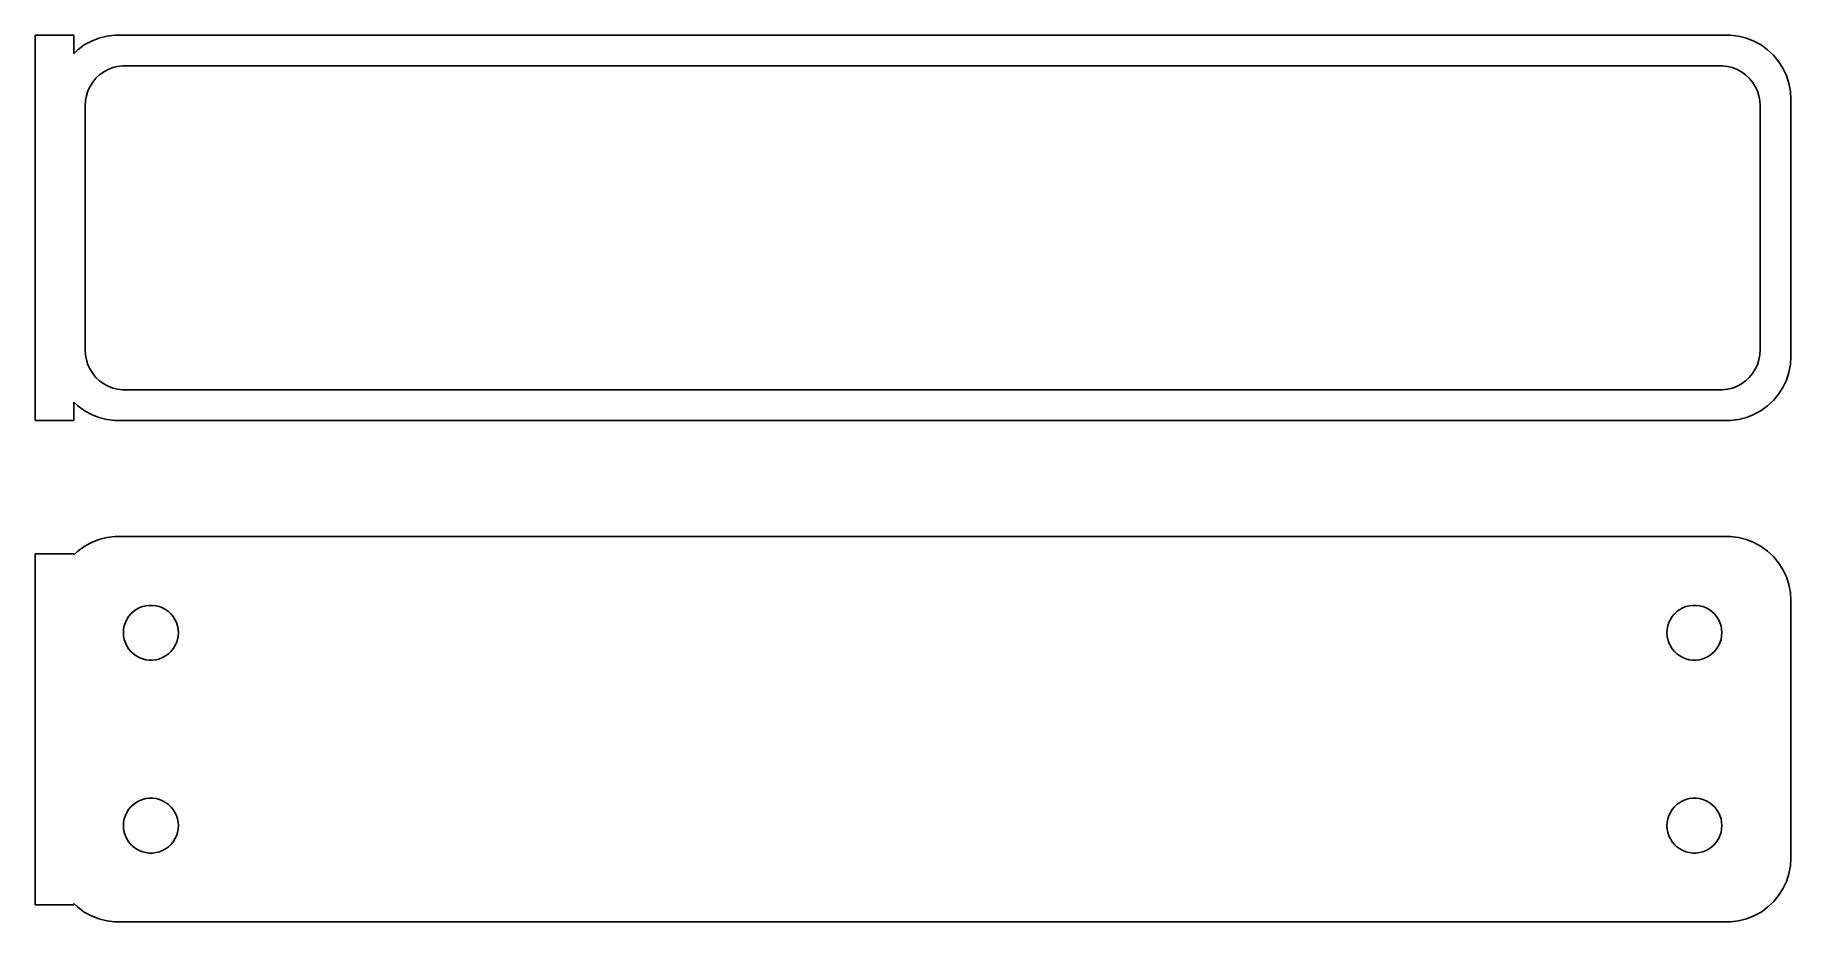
# Model space of a CAD drawing. Header units: metres. Extents: x -69 to 68, y 63 to 132.
import ezdxf

# ---------------------------------------------------------------- set-up
doc = ezdxf.new("R2010")
doc.units = ezdxf.units.M

msp = doc.modelspace()

# ---------------------------------------------------------------- linework, layer by layer
for p, q in [((-66, 131.979), (-69, 131.979)), ((-69, 131.979), (-69, 102.021)), ((-66, 130.559), (-66, 131.979)), ((-65.1791, 131.222), (-65.6871, 130.853)), ((-64.6289, 131.524), (-65.1791, 131.222)), ((-64.0451, 131.755), (-64.6289, 131.524)), ((-63.4369, 131.911), (-64.0451, 131.755)), ((-62.8139, 131.99), (-63.4369, 131.911)), ((62.8139, 131.99), (-62.8139, 131.99)), ((63.4369, 131.911), (62.8139, 131.99)), ((64.0451, 131.755), (63.4369, 131.911)), ((64.6289, 131.524), (64.0451, 131.755)), ((65.1791, 131.222), (64.6289, 131.524)), ((65.6871, 130.853), (65.1791, 131.222)), ((-65.6871, 130.853), (-66, 130.559)), ((66.1448, 130.423), (65.6871, 130.853)), ((66.5451, 129.939), (66.1448, 130.423)), ((66.8815, 129.409), (66.5451, 129.939)), ((-64.7279, 128), (-64.5184, 128.33)), ((-64.5184, 128.33), (-64.2692, 128.631)), ((-64.2692, 128.631), (-63.9842, 128.899)), ((-63.9842, 128.899), (-63.668, 129.128)), ((-63.668, 129.128), (-63.3254, 129.317)), ((-63.3254, 129.317), (-62.9619, 129.461)), ((-62.9619, 129.461), (-62.5833, 129.558)), ((-62.5833, 129.558), (-62.1954, 129.607)), ((-62.1954, 129.607), (62.1954, 129.607)), ((62.1954, 129.607), (62.5833, 129.558)), ((62.5833, 129.558), (62.9619, 129.461)), ((62.9619, 129.461), (63.3254, 129.317)), ((63.3254, 129.317), (63.668, 129.128)), ((63.668, 129.128), (63.9842, 128.899)), ((63.9842, 128.899), (64.2692, 128.631)), ((64.2692, 128.631), (64.5184, 128.33)), ((64.5184, 128.33), (64.7279, 128)), ((67.1489, 128.841), (66.8815, 129.409)), ((67.3429, 128.243), (67.1489, 128.841)), ((-65.0884, 126.89), (-65.0151, 127.274)), ((-65.0151, 127.274), (-64.8943, 127.646)), ((-64.8943, 127.646), (-64.7279, 128)), ((64.7279, 128), (64.8943, 127.646)), ((64.8943, 127.646), (65.0151, 127.274)), ((65.0151, 127.274), (65.0884, 126.89)), ((67.4606, 127.627), (67.3429, 128.243)), ((67.5, 127), (67.4606, 127.627)), ((67.5, 107), (67.5, 127)), ((-65.1129, 126.5), (-65.0884, 126.89)), ((-65.1129, 107.5), (-65.1129, 126.5)), ((65.0884, 126.89), (65.1129, 126.5)), ((65.1129, 126.5), (65.1129, 107.5)), ((-65.0884, 107.11), (-65.1129, 107.5)), ((-65.0151, 106.726), (-65.0884, 107.11)), ((-64.8943, 106.354), (-65.0151, 106.726)), ((65.0151, 106.726), (64.8943, 106.354)), ((65.0884, 107.11), (65.0151, 106.726)), ((65.1129, 107.5), (65.0884, 107.11)), ((67.4606, 106.373), (67.5, 107)), ((-64.7279, 106), (-64.8943, 106.354)), ((-64.5184, 105.67), (-64.7279, 106)), ((-64.2692, 105.369), (-64.5184, 105.67)), ((-63.9842, 105.101), (-64.2692, 105.369)), ((64.2692, 105.369), (63.9842, 105.101)), ((64.5184, 105.67), (64.2692, 105.369)), ((64.7279, 106), (64.5184, 105.67)), ((64.8943, 106.354), (64.7279, 106)), ((66.8815, 104.591), (67.1489, 105.159)), ((67.1489, 105.159), (67.3429, 105.757)), ((67.3429, 105.757), (67.4606, 106.373)), ((-63.668, 104.872), (-63.9842, 105.101)), ((-63.3254, 104.683), (-63.668, 104.872)), ((-62.9619, 104.539), (-63.3254, 104.683)), ((-62.5833, 104.442), (-62.9619, 104.539)), ((-62.1954, 104.393), (-62.5833, 104.442)), ((62.1954, 104.393), (-62.1954, 104.393)), ((62.5833, 104.442), (62.1954, 104.393)), ((62.9619, 104.539), (62.5833, 104.442)), ((63.3254, 104.683), (62.9619, 104.539)), ((63.668, 104.872), (63.3254, 104.683)), ((63.9842, 105.101), (63.668, 104.872)), ((66.1448, 103.577), (66.5451, 104.061)), ((66.5451, 104.061), (66.8815, 104.591)), ((-66, 102.021), (-66, 103.441)), ((-66, 103.441), (-65.6871, 103.147)), ((-65.6871, 103.147), (-65.1791, 102.778)), ((-65.1791, 102.778), (-64.6289, 102.476)), ((-64.6289, 102.476), (-64.0451, 102.245)), ((64.0451, 102.245), (64.6289, 102.476)), ((64.6289, 102.476), (65.1791, 102.778)), ((65.1791, 102.778), (65.6871, 103.147)), ((65.6871, 103.147), (66.1448, 103.577)), ((-69, 102.021), (-66, 102.021)), ((-64.0451, 102.245), (-63.4369, 102.089)), ((-63.4369, 102.089), (-62.8139, 102.01)), ((-62.8139, 102.01), (62.8139, 102.01)), ((62.8139, 102.01), (63.4369, 102.089)), ((63.4369, 102.089), (64.0451, 102.245)), ((-63.4369, 92.9114), (-64.0451, 92.7553)), ((-62.8139, 92.9901), (-63.4369, 92.9114)), ((62.8139, 92.9901), (-62.8139, 92.9901)), ((63.4369, 92.9114), (62.8139, 92.9901)), ((64.0451, 92.7553), (63.4369, 92.9114)), ((-66, 91.6526), (-69, 91.6526)), ((-69, 91.6526), (-69, 64.3474)), ((-65.6871, 91.8526), (-66, 91.5587)), ((-66, 91.5587), (-66, 91.6526)), ((-65.1791, 92.2216), (-65.6871, 91.8526)), ((-64.6289, 92.5241), (-65.1791, 92.2216)), ((-64.0451, 92.7553), (-64.6289, 92.5241)), ((64.6289, 92.5241), (64.0451, 92.7553)), ((65.1791, 92.2216), (64.6289, 92.5241)), ((65.6871, 91.8526), (65.1791, 92.2216)), ((66.1448, 91.4227), (65.6871, 91.8526)), ((66.5451, 90.9389), (66.1448, 91.4227)), ((66.8815, 90.4088), (66.5451, 90.9389)), ((67.1489, 89.8406), (66.8815, 90.4088)), ((67.3429, 89.2434), (67.1489, 89.8406)), ((67.4606, 88.6267), (67.3429, 89.2434)), ((-61.1441, 87.3029), (-60.9092, 87.4321)), ((-60.9092, 87.4321), (-60.6598, 87.5308)), ((-60.6598, 87.5308), (-60.4001, 87.5975)), ((-60.4001, 87.5975), (-60.1341, 87.6311)), ((-60.1341, 87.6311), (-59.8659, 87.6311)), ((-59.8659, 87.6311), (-59.5999, 87.5975)), ((-59.5999, 87.5975), (-59.3401, 87.5308)), ((-59.3401, 87.5308), (-59.0908, 87.4321)), ((-59.0908, 87.4321), (-58.8559, 87.3029)), ((58.8559, 87.3029), (59.0908, 87.4321)), ((59.0908, 87.4321), (59.3401, 87.5308)), ((59.3401, 87.5308), (59.5999, 87.5975)), ((59.5999, 87.5975), (59.8659, 87.6311)), ((59.8659, 87.6311), (60.1341, 87.6311)), ((60.1341, 87.6311), (60.4001, 87.5975)), ((60.4001, 87.5975), (60.6598, 87.5308)), ((60.6598, 87.5308), (60.9092, 87.4321)), ((60.9092, 87.4321), (61.1441, 87.3029)), ((67.5, 88), (67.4606, 88.6267)), ((67.5, 68), (67.5, 88)), ((-62.1185, 85.7676), (-62.0682, 86.031)), ((-62.0682, 86.031), (-61.9853, 86.286)), ((-61.9853, 86.286), (-61.8712, 86.5287)), ((-61.8712, 86.5287), (-61.7275, 86.7551)), ((-61.7275, 86.7551), (-61.5565, 86.9617)), ((-61.5565, 86.9617), (-61.3611, 87.1453)), ((-61.3611, 87.1453), (-61.1441, 87.3029)), ((-58.8559, 87.3029), (-58.6389, 87.1453)), ((-58.6389, 87.1453), (-58.4434, 86.9617)), ((-58.4434, 86.9617), (-58.2725, 86.7551)), ((-58.2725, 86.7551), (-58.1288, 86.5287)), ((-58.1288, 86.5287), (-58.0146, 86.286)), ((-58.0146, 86.286), (-57.9318, 86.031)), ((-57.9318, 86.031), (-57.8815, 85.7676)), ((57.8815, 85.7676), (57.9318, 86.031)), ((57.9318, 86.031), (58.0146, 86.286)), ((58.0146, 86.286), (58.1288, 86.5287)), ((58.1288, 86.5287), (58.2725, 86.7551)), ((58.2725, 86.7551), (58.4434, 86.9617)), ((58.4434, 86.9617), (58.6389, 87.1453)), ((58.6389, 87.1453), (58.8559, 87.3029)), ((61.1441, 87.3029), (61.3611, 87.1453)), ((61.3611, 87.1453), (61.5565, 86.9617)), ((61.5565, 86.9617), (61.7275, 86.7551)), ((61.7275, 86.7551), (61.8712, 86.5287)), ((61.8712, 86.5287), (61.9853, 86.286)), ((61.9853, 86.286), (62.0682, 86.031)), ((62.0682, 86.031), (62.1185, 85.7676)), ((-62.1353, 85.5), (-62.1185, 85.7676)), ((-62.1185, 85.2324), (-62.1353, 85.5)), ((-62.0682, 84.969), (-62.1185, 85.2324)), ((-61.9853, 84.7139), (-62.0682, 84.969)), ((-61.8712, 84.4713), (-61.9853, 84.7139)), ((-58.0146, 84.7139), (-58.1288, 84.4713)), ((-57.9318, 84.969), (-58.0146, 84.7139)), ((-57.8815, 85.2324), (-57.9318, 84.969)), ((-57.8815, 85.7676), (-57.8647, 85.5)), ((-57.8647, 85.5), (-57.8815, 85.2324)), ((57.8647, 85.5), (57.8815, 85.7676)), ((57.8815, 85.2324), (57.8647, 85.5)), ((57.9318, 84.969), (57.8815, 85.2324)), ((58.0146, 84.7139), (57.9318, 84.969)), ((58.1288, 84.4713), (58.0146, 84.7139)), ((61.9853, 84.7139), (61.8712, 84.4713)), ((62.0682, 84.969), (61.9853, 84.7139)), ((62.1185, 85.2324), (62.0682, 84.969)), ((62.1185, 85.7676), (62.1353, 85.5)), ((62.1353, 85.5), (62.1185, 85.2324)), ((-61.7275, 84.2449), (-61.8712, 84.4713)), ((-61.5565, 84.0383), (-61.7275, 84.2449)), ((-61.3611, 83.8547), (-61.5565, 84.0383)), ((-61.1441, 83.6971), (-61.3611, 83.8547)), ((-60.9092, 83.5679), (-61.1441, 83.6971)), ((-60.6598, 83.4692), (-60.9092, 83.5679)), ((-60.4001, 83.4025), (-60.6598, 83.4692)), ((-60.1341, 83.3689), (-60.4001, 83.4025)), ((-59.8659, 83.3689), (-60.1341, 83.3689)), ((-59.5999, 83.4025), (-59.8659, 83.3689)), ((-59.3401, 83.4692), (-59.5999, 83.4025)), ((-59.0908, 83.5679), (-59.3401, 83.4692)), ((-58.8559, 83.6971), (-59.0908, 83.5679)), ((-58.6389, 83.8547), (-58.8559, 83.6971)), ((-58.4434, 84.0383), (-58.6389, 83.8547)), ((-58.2725, 84.2449), (-58.4434, 84.0383)), ((-58.1288, 84.4713), (-58.2725, 84.2449)), ((58.2725, 84.2449), (58.1288, 84.4713)), ((58.4434, 84.0383), (58.2725, 84.2449)), ((58.6389, 83.8547), (58.4434, 84.0383)), ((58.8559, 83.6971), (58.6389, 83.8547)), ((59.0908, 83.5679), (58.8559, 83.6971)), ((59.3401, 83.4692), (59.0908, 83.5679)), ((59.5999, 83.4025), (59.3401, 83.4692)), ((59.8659, 83.3689), (59.5999, 83.4025)), ((60.1341, 83.3689), (59.8659, 83.3689)), ((60.4001, 83.4025), (60.1341, 83.3689)), ((60.6598, 83.4692), (60.4001, 83.4025)), ((60.9092, 83.5679), (60.6598, 83.4692)), ((61.1441, 83.6971), (60.9092, 83.5679)), ((61.3611, 83.8547), (61.1441, 83.6971)), ((61.5565, 84.0383), (61.3611, 83.8547)), ((61.7275, 84.2449), (61.5565, 84.0383)), ((61.8712, 84.4713), (61.7275, 84.2449)), ((-61.1441, 72.3029), (-60.9092, 72.4321)), ((-60.9092, 72.4321), (-60.6598, 72.5308)), ((-60.6598, 72.5308), (-60.4001, 72.5975)), ((-60.4001, 72.5975), (-60.1341, 72.6311)), ((-60.1341, 72.6311), (-59.8659, 72.6311)), ((-59.8659, 72.6311), (-59.5999, 72.5975)), ((-59.5999, 72.5975), (-59.3401, 72.5308)), ((-59.3401, 72.5308), (-59.0908, 72.4321)), ((-59.0908, 72.4321), (-58.8559, 72.3029)), ((58.8559, 72.3029), (59.0908, 72.4321)), ((59.0908, 72.4321), (59.3401, 72.5308)), ((59.3401, 72.5308), (59.5999, 72.5975)), ((59.5999, 72.5975), (59.8659, 72.6311)), ((59.8659, 72.6311), (60.1341, 72.6311)), ((60.1341, 72.6311), (60.4001, 72.5975)), ((60.4001, 72.5975), (60.6598, 72.5308)), ((60.6598, 72.5308), (60.9092, 72.4321)), ((60.9092, 72.4321), (61.1441, 72.3029)), ((-62.1185, 70.7676), (-62.0682, 71.031)), ((-62.0682, 71.031), (-61.9853, 71.2861)), ((-61.9853, 71.2861), (-61.8712, 71.5287)), ((-61.8712, 71.5287), (-61.7275, 71.7551)), ((-61.7275, 71.7551), (-61.5565, 71.9617)), ((-61.5565, 71.9617), (-61.3611, 72.1453)), ((-61.3611, 72.1453), (-61.1441, 72.3029)), ((-58.8559, 72.3029), (-58.6389, 72.1453)), ((-58.6389, 72.1453), (-58.4434, 71.9617)), ((-58.4434, 71.9617), (-58.2725, 71.7551)), ((-58.2725, 71.7551), (-58.1288, 71.5287)), ((-58.1288, 71.5287), (-58.0146, 71.2861)), ((-58.0146, 71.2861), (-57.9318, 71.031)), ((-57.9318, 71.031), (-57.8815, 70.7676)), ((57.8815, 70.7676), (57.9318, 71.031)), ((57.9318, 71.031), (58.0146, 71.2861)), ((58.0146, 71.2861), (58.1288, 71.5287)), ((58.1288, 71.5287), (58.2725, 71.7551)), ((58.2725, 71.7551), (58.4434, 71.9617)), ((58.4434, 71.9617), (58.6389, 72.1453)), ((58.6389, 72.1453), (58.8559, 72.3029)), ((61.1441, 72.3029), (61.3611, 72.1453)), ((61.3611, 72.1453), (61.5565, 71.9617)), ((61.5565, 71.9617), (61.7275, 71.7551)), ((61.7275, 71.7551), (61.8712, 71.5287)), ((61.8712, 71.5287), (61.9853, 71.2861)), ((61.9853, 71.2861), (62.0682, 71.031)), ((62.0682, 71.031), (62.1185, 70.7676)), ((-62.1353, 70.5), (-62.1185, 70.7676)), ((-62.1185, 70.2324), (-62.1353, 70.5)), ((-62.0682, 69.969), (-62.1185, 70.2324)), ((-61.9853, 69.714), (-62.0682, 69.969)), ((-61.8712, 69.4713), (-61.9853, 69.714)), ((-58.0146, 69.714), (-58.1288, 69.4713)), ((-57.9318, 69.969), (-58.0146, 69.714)), ((-57.8815, 70.2324), (-57.9318, 69.969)), ((-57.8815, 70.7676), (-57.8647, 70.5)), ((-57.8647, 70.5), (-57.8815, 70.2324)), ((57.8647, 70.5), (57.8815, 70.7676)), ((57.8815, 70.2324), (57.8647, 70.5)), ((57.9318, 69.969), (57.8815, 70.2324)), ((58.0146, 69.714), (57.9318, 69.969)), ((58.1288, 69.4713), (58.0146, 69.714)), ((61.9853, 69.714), (61.8712, 69.4713)), ((62.0682, 69.969), (61.9853, 69.714)), ((62.1185, 70.2324), (62.0682, 69.969)), ((62.1185, 70.7676), (62.1353, 70.5)), ((62.1353, 70.5), (62.1185, 70.2324)), ((-61.7275, 69.2449), (-61.8712, 69.4713)), ((-61.5565, 69.0383), (-61.7275, 69.2449)), ((-61.3611, 68.8547), (-61.5565, 69.0383)), ((-61.1441, 68.6971), (-61.3611, 68.8547)), ((-60.9092, 68.5679), (-61.1441, 68.6971)), ((-60.6598, 68.4692), (-60.9092, 68.5679)), ((-60.4001, 68.4025), (-60.6598, 68.4692)), ((-60.1341, 68.3689), (-60.4001, 68.4025)), ((-59.8659, 68.3689), (-60.1341, 68.3689)), ((-59.5999, 68.4025), (-59.8659, 68.3689)), ((-59.3401, 68.4692), (-59.5999, 68.4025)), ((-59.0908, 68.5679), (-59.3401, 68.4692)), ((-58.8559, 68.6971), (-59.0908, 68.5679)), ((-58.6389, 68.8547), (-58.8559, 68.6971)), ((-58.4434, 69.0383), (-58.6389, 68.8547)), ((-58.2725, 69.2449), (-58.4434, 69.0383)), ((-58.1288, 69.4713), (-58.2725, 69.2449)), ((58.2725, 69.2449), (58.1288, 69.4713)), ((58.4434, 69.0383), (58.2725, 69.2449)), ((58.6389, 68.8547), (58.4434, 69.0383)), ((58.8559, 68.6971), (58.6389, 68.8547)), ((59.0908, 68.5679), (58.8559, 68.6971)), ((59.3401, 68.4692), (59.0908, 68.5679)), ((59.5999, 68.4025), (59.3401, 68.4692)), ((59.8659, 68.3689), (59.5999, 68.4025)), ((60.1341, 68.3689), (59.8659, 68.3689)), ((60.4001, 68.4025), (60.1341, 68.3689)), ((60.6598, 68.4692), (60.4001, 68.4025)), ((60.9092, 68.5679), (60.6598, 68.4692)), ((61.1441, 68.6971), (60.9092, 68.5679)), ((61.3611, 68.8547), (61.1441, 68.6971)), ((61.5565, 69.0383), (61.3611, 68.8547)), ((61.7275, 69.2449), (61.5565, 69.0383)), ((61.8712, 69.4713), (61.7275, 69.2449)), ((67.3429, 66.7566), (67.4606, 67.3733)), ((67.4606, 67.3733), (67.5, 68)), ((66.5451, 65.0611), (66.8815, 65.5912)), ((66.8815, 65.5912), (67.1489, 66.1594)), ((67.1489, 66.1594), (67.3429, 66.7566)), ((-69, 64.3474), (-66, 64.3474)), ((-66, 64.3474), (-66, 64.4413)), ((-66, 64.4413), (-65.6871, 64.1474)), ((65.6871, 64.1474), (66.1448, 64.5773)), ((66.1448, 64.5773), (66.5451, 65.0611)), ((-65.6871, 64.1474), (-65.1791, 63.7784)), ((-65.1791, 63.7784), (-64.6289, 63.4759)), ((-64.6289, 63.4759), (-64.0451, 63.2447)), ((-64.0451, 63.2447), (-63.4369, 63.0886)), ((-63.4369, 63.0886), (-62.8139, 63.0099)), ((-62.8139, 63.0099), (62.8139, 63.0099)), ((62.8139, 63.0099), (63.4369, 63.0886)), ((63.4369, 63.0886), (64.0451, 63.2447)), ((64.0451, 63.2447), (64.6289, 63.4759)), ((64.6289, 63.4759), (65.1791, 63.7784)), ((65.1791, 63.7784), (65.6871, 64.1474))]:
    msp.add_line(p, q)

doc.saveas('drawing.dxf')
